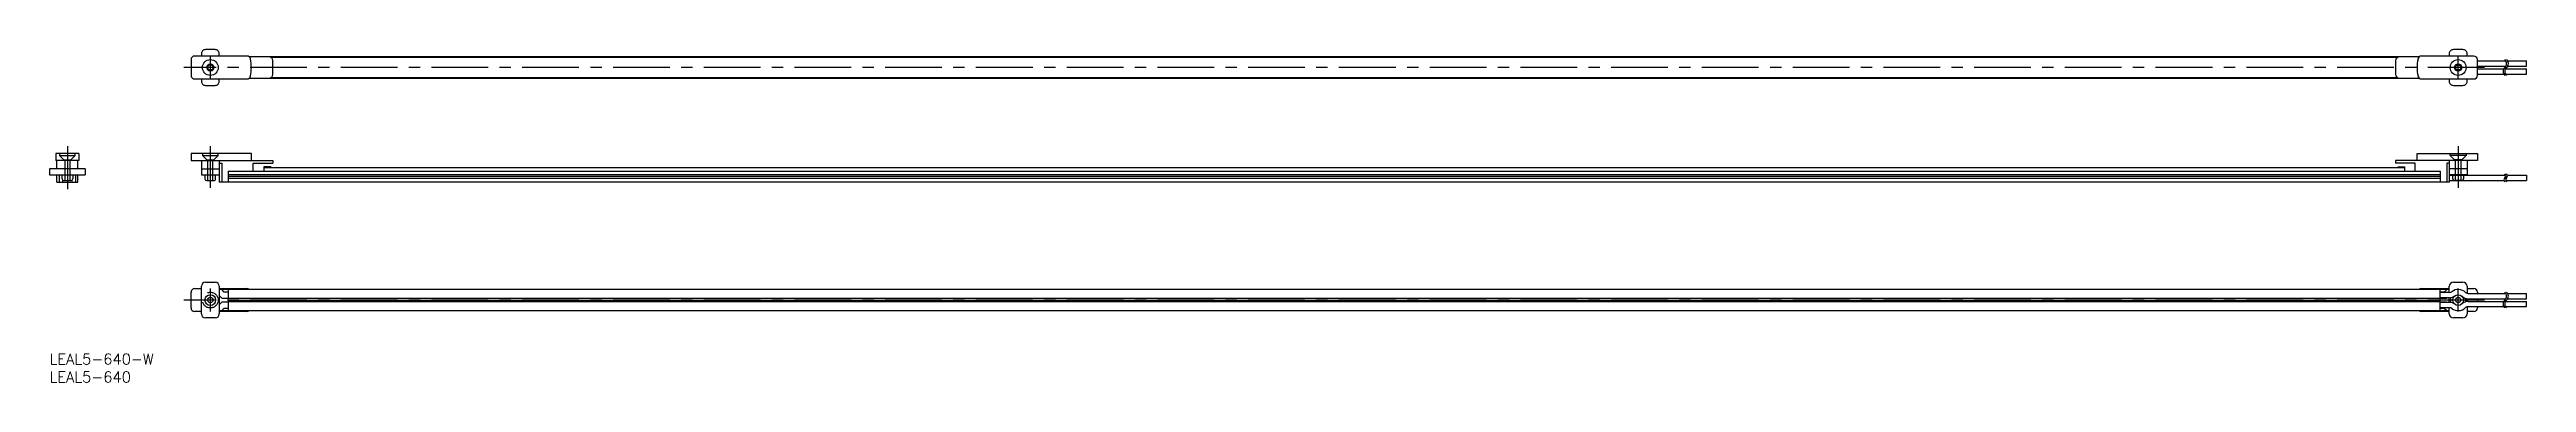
# Model space of a CAD drawing. Extents: x 0 to 693, y -8 to 85.
import ezdxf

# ---------------------------------------------------------------- set-up
doc = ezdxf.new("R2010")
doc.units = 0
doc.header["$LTSCALE"] = 0.5
doc.linetypes.add('CENTER', pattern=[50.8, 31.75, -6.35, 6.35, -6.35])
doc.linetypes.add('DASHED', pattern=[19.05, 12.7, -6.35])
for name, color, linetype in [('MSM_CENTER', 1, 'CENTER'), ('MSM_CONTINUOUS', 7, 'CONTINUOUS'), ('MSM_DASHED', 4, 'DASHED'), ('MSM_NARROW', 5, 'CONTINUOUS'), ('MSM_PART_NUMBER', 7, 'CONTINUOUS')]:
    doc.layers.add(name, color=color, linetype=linetype)
doc.styles.get("Standard").update_dxf_attribs({"font": 'txt.shx', "height": 3, "bigfont": 'bigfont.shx'})

# ---------------------------------------------------------------- blocks, each defined once
blk = doc.blocks.new('*U7')
at = {"layer": 'MSM_PART_NUMBER'}
blk.add_text('LEAL5-640-W', height=3, dxfattribs=at).set_placement((0, -3))
blk = doc.blocks.new('*U8')
at = {"layer": 'MSM_PART_NUMBER'}
blk.add_text('LEAL5-640', height=3, dxfattribs=at).set_placement((0, -8))

msp = doc.modelspace()

# ---------------------------------------------------------------- linework, layer by layer
at = {"layer": 'MSM_CENTER'}
for p, q in [((45, 83.2), (45, 76.8)), ((674.2, 76.8), (674.2, 83.2)), ((681.6, 80), (37.6, 80)), ((5, 58), (5, 46)), ((45, 58), (45, 46.4)), ((674.2, 58), (674.2, 46.4)), ((681.6, 15), (37.6, 15)), ((45, 18.2), (45, 11.8)), ((674.2, 11.8), (674.2, 18.2))]:
    msp.add_line(p, q, dxfattribs=at)
at = {"layer": 'MSM_CONTINUOUS'}
for p, q in [((55.27, 83.2), (40.6, 83.2)), ((42.5, 83.85), (42.5, 83.2)), ((46.35, 85), (43.65, 85)), ((47.5, 83.2), (47.5, 83.85)), ((678.6, 83.2), (663.93, 83.2)), ((671.7, 83.85), (671.7, 83.2)), ((675.55, 85), (672.85, 85)), ((676.7, 83.2), (676.7, 83.85)), ((39.6, 82.2), (39.6, 77.8)), ((40.6, 76.8), (55.27, 76.8)), ((42.5, 76.8), (42.5, 76.15)), ((47.5, 76.15), (47.5, 76.8)), ((663.27, 82.95), (55.93, 82.95)), ((55.93, 77.05), (658.5, 77.05)), ((61.81, 82.9), (657.39, 82.9)), ((657.39, 77.1), (61.81, 77.1)), ((62.5, 78.05), (62.5, 81.95)), ((656.7, 81.95), (656.7, 78.05)), ((657.7, 77.05), (663.27, 77.05)), ((663.93, 76.8), (678.6, 76.8)), ((671.7, 76.8), (671.7, 76.15)), ((676.7, 76.15), (676.7, 76.8)), ((679.6, 77.8), (679.6, 82.2)), ((679.6, 81.83), (687.56, 81.83)), ((679.6, 80.38), (687.56, 80.38)), ((679.6, 79.63), (686.96, 79.63)), ((679.6, 78.18), (686.96, 78.18)), ((687.46, 79.63), (693.31, 79.63)), ((687.46, 78.18), (693.31, 78.18)), ((688.06, 81.83), (693.31, 81.83)), ((688.06, 80.38), (693.31, 80.38)), ((693.31, 80.38), (693.31, 81.83)), ((693.31, 78.18), (693.31, 79.63)), ((43.65, 75), (46.35, 75)), ((672.85, 75), (675.55, 75)), ((8.2, 56), (1.8, 56)), ((1.8, 56), (1.8, 54)), ((8.2, 56), (8.2, 54)), ((56.5, 56), (39.6, 56)), ((39.6, 56), (39.6, 54)), ((56.5, 54), (56.5, 56)), ((662.7, 56), (679.6, 56)), ((662.7, 54), (662.7, 56)), ((679.6, 56), (679.6, 54)), ((10, 51.7), (0, 51.7)), ((0, 51.7), (0, 50)), ((0, 50), (10, 50)), ((8.2, 54), (1.8, 54)), ((2.05, 51.7), (2.05, 54)), ((2.05, 48), (2.05, 50)), ((2.75, 48), (2.75, 50)), ((3.5, 48.9), (3.5, 50)), ((6.5, 50), (6.5, 48.9)), ((7.25, 50), (7.25, 48)), ((7.95, 51.7), (7.95, 54)), ((7.95, 48), (7.95, 50)), ((10, 51.7), (10, 50)), ((39.6, 54), (62.5, 54)), ((42.5, 54), (42.5, 50)), ((42.5, 51.7), (47.5, 51.7)), ((42.5, 50), (47.5, 50)), ((43.5, 50), (43.5, 48.9)), ((46.5, 48.9), (46.5, 50)), ((47.5, 54), (47.5, 48)), ((47.5, 53.25), (48.19, 53.25)), ((48.19, 53.25), (48.19, 48)), ((50, 51), (669.2, 51)), ((50, 51), (50, 48)), ((669.2, 50.02), (50, 50.02)), ((669.2, 49.5), (50, 49.5)), ((669.2, 48.98), (50, 48.98)), ((57, 51), (57, 53.25)), ((57, 53.25), (62.5, 53.25)), ((60, 52.2), (60, 51)), ((61.9, 52.2), (60, 52.2)), ((659.2, 52), (60, 52)), ((61.9, 52.2), (61.9, 52)), ((62.5, 54), (62.5, 53.25)), ((679.6, 54), (656.7, 54)), ((656.7, 54), (656.7, 53.25)), ((662.2, 53.25), (656.7, 53.25)), ((657.3, 52.2), (659.2, 52.2)), ((657.3, 52.2), (657.3, 52)), ((659.2, 52.2), (659.2, 51)), ((662.2, 51), (662.2, 53.25)), ((669.2, 51), (669.2, 48)), ((671.01, 53.25), (671.01, 48)), ((671.7, 53.25), (671.01, 53.25)), ((671.7, 54), (671.7, 48)), ((676.7, 51.7), (671.7, 51.7)), ((676.7, 50), (671.7, 50)), ((671.7, 49.89), (687.49, 49.89)), ((672.7, 49.89), (672.7, 50)), ((675.7, 50), (675.7, 49.89)), ((676.7, 54), (676.7, 50)), ((687.99, 49.89), (693.31, 49.89)), ((693.31, 49.89), (693.31, 48.44)), ((2.05, 48), (7.95, 48)), ((3.72, 48), (3.72, 48.48)), ((4, 48.4), (6, 48.4)), ((6.28, 48.48), (6.28, 48)), ((44, 48.4), (46, 48.4)), ((671.7, 48), (47.5, 48)), ((671.7, 48.44), (687.04, 48.44)), ((675.2, 48.4), (673.2, 48.4)), ((687.54, 48.44), (693.31, 48.44)), ((39.6, 12.8), (39.6, 17.2)), ((40.6, 18.2), (42.5, 18.2)), ((42.5, 11.15), (42.5, 18.85)), ((43.65, 20), (46.35, 20)), ((47.5, 18.85), (47.5, 11.15)), ((47.5, 18.2), (55.27, 18.2)), ((671.7, 17.95), (47.5, 17.95)), ((47.5, 16.28), (48.23, 15.55)), ((48.23, 14.45), (47.5, 13.72)), ((48.89, 17.25), (48.19, 17.95)), ((48.23, 15.55), (50, 15.55)), ((50, 14.45), (48.23, 14.45)), ((50, 17.25), (48.89, 17.25)), ((50, 17.95), (50, 12.05)), ((50, 15.52), (669.2, 15.52)), ((50, 15), (669.2, 15)), ((669.2, 14.48), (50, 14.48)), ((663.93, 18.2), (671.7, 18.2)), ((669.2, 12.05), (669.2, 17.95)), ((670.31, 17.25), (669.2, 17.25)), ((671.78, 17.12), (669.2, 17.12)), ((671.78, 15.67), (669.2, 15.67)), ((669.2, 15.55), (670.97, 15.55)), ((670.97, 14.45), (669.2, 14.45)), ((671.78, 14.33), (669.2, 14.33)), ((671.01, 17.95), (670.31, 17.25)), ((670.97, 15.55), (671.1, 15.67)), ((671.1, 14.33), (670.97, 14.45)), ((671.7, 17.12), (671.7, 18.85)), ((671.7, 14.32), (671.7, 15.68)), ((672.85, 20), (675.55, 20)), ((676.7, 18.85), (676.7, 16.86)), ((676.7, 18.2), (678.6, 18.2)), ((676.7, 15.39), (676.7, 14.61)), ((676.96, 16.82), (687.56, 16.82)), ((676.96, 15.37), (687.56, 15.37)), ((676.96, 14.62), (686.96, 14.62)), ((679.6, 17.2), (679.6, 16.82)), ((679.6, 15.37), (679.6, 14.62)), ((687.46, 14.62), (693.31, 14.62)), ((688.06, 16.82), (693.31, 16.82)), ((688.06, 15.37), (693.31, 15.37)), ((693.31, 15.37), (693.31, 16.82)), ((693.31, 13.17), (693.31, 14.62)), ((42.5, 11.8), (40.6, 11.8)), ((46.35, 10), (43.65, 10)), ((47.5, 12.05), (671.7, 12.05)), ((55.27, 11.8), (47.5, 11.8)), ((48.19, 12.05), (48.89, 12.75)), ((48.89, 12.75), (50, 12.75)), ((671.7, 11.8), (663.93, 11.8)), ((671.78, 12.88), (669.2, 12.88)), ((669.2, 12.75), (670.31, 12.75)), ((670.31, 12.75), (671.01, 12.05)), ((671.7, 11.15), (671.7, 12.88)), ((675.55, 10), (672.85, 10)), ((676.7, 13.14), (676.7, 11.15)), ((678.6, 11.8), (676.7, 11.8)), ((676.96, 13.17), (686.96, 13.17)), ((679.6, 13.17), (679.6, 12.8)), ((687.46, 13.17), (693.31, 13.17))]:
    msp.add_line(p, q, dxfattribs=at)
for centre, radius in [((45, 80), 2.2), ((45, 80), 1), ((45, 80), 0.85), ((45, 80), 0.75), ((674.2, 80), 2.2), ((674.2, 80), 1), ((674.2, 80), 0.85), ((674.2, 80), 0.75), ((45, 15), 1.5), ((45, 15), 0.75), ((674.2, 15), 1.5), ((674.2, 15), 0.75)]:
    msp.add_circle(centre, radius, dxfattribs=at)
for centre, radius, start, end in [((40.6, 82.2), 1, 89.99999, 179.99999), ((43.65, 83.85), 1.15, 90, 180.00002), ((46.35, 83.85), 1.15, 359.99999, 90.00001), ((55.27, 82.2), 1, 12.09445, 89.99999), ((663.93, 82.2), 1, 90.00002, 167.90555), ((672.85, 83.85), 1.15, 89.99998, 180.00001), ((675.55, 83.85), 1.15, 359.99998, 90.00001), ((678.6, 82.2), 1, 0.00001, 90), ((40.6, 77.8), 1, 180.00001, 270), ((55.27, 77.8), 1, 270.00002, 347.90555), ((45, 80), 11.5, 347.90555, 12.09445), ((61.5, 81.95), 1, 0.00002, 90), ((61.5, 78.05), 1, 270.00001, 359.99998), ((657.7, 81.95), 1, 89.99993, 179.99998), ((657.7, 78.05), 1, 180.00002, 270.00006), ((674.2, 80), 11.5, 167.90555, 192.09445), ((663.93, 77.8), 1, 192.09445, 269.99999), ((678.6, 77.8), 1, 269.99999, 359.99999), ((43.65, 76.15), 1.15, 179.99998, 270.00001), ((46.35, 76.15), 1.15, 269.99998, 0.00001), ((672.85, 76.15), 1.15, 179.99999, 270.00001), ((675.55, 76.15), 1.15, 270, 0.00002), ((4, 48.9), 0.5, 180.00002, 269.99999), ((6, 48.9), 0.5, 270, 0), ((44, 48.9), 0.5, 180.00003, 269.99999), ((46, 48.9), 0.5, 269.99999, 0.00002), ((673.2, 48.9), 0.5, 246.53501, 270.00001), ((675.2, 48.9), 0.5, 270.00001, 293.46498), ((40.6, 17.2), 1, 90, 179.99999), ((43.65, 18.85), 1.15, 90, 180), ((46.35, 18.85), 1.15, 0, 90), ((55.27, 17.2), 1, 48.59039, 89.99997), ((663.93, 17.2), 1, 90.00001, 131.40962), ((672.85, 18.85), 1.15, 90, 180), ((671.78, 18.12), 1, 270, 307.7079), ((671.78, 18.12), 2.45, 270, 307.7079), ((671.78, 11.88), 2.45, 52.2921, 90), ((674.2, 15), 2.95, 45.65873, 127.7079), ((676.96, 17.82), 2.45, 225.65873, 270), ((676.96, 12.18), 2.45, 90, 134.34127), ((675.55, 18.85), 1.15, 0, 90), ((676.96, 17.82), 1, 225.65873, 270), ((678.6, 17.2), 1, 0.00001, 90.00001), ((40.6, 12.8), 1, 180.00001, 270.00001), ((43.65, 11.15), 1.15, 180, 270), ((46.35, 11.15), 1.15, 270, 0), ((55.27, 12.8), 1, 270.00001, 311.40963), ((663.93, 12.8), 1, 228.59038, 269.99997), ((672.85, 11.15), 1.15, 180, 270), ((671.78, 11.88), 1, 52.2935, 90), ((674.2, 15), 2.95, 232.2935, 314.34005), ((675.55, 11.15), 1.15, 270, 0), ((676.96, 12.18), 1, 90, 134.34005), ((678.6, 12.8), 1, 270, 359.99999)]:
    msp.add_arc(centre, radius, start, end, dxfattribs=at)
at = {"layer": 'MSM_DASHED'}
for p, q in [((2.8, 56), (2.8, 55.4)), ((7.2, 55.4), (7.2, 56)), ((42.8, 56), (42.8, 55.4)), ((47.2, 55.4), (47.2, 56)), ((672, 55.4), (672, 56)), ((676.4, 56), (676.4, 55.4)), ((2.8, 55.4), (7.2, 55.4)), ((2.8, 55.4), (4, 54.2)), ((4, 54.2), (6, 54.2)), ((4.15, 54.2), (4.25, 54.1)), ((5.75, 54.1), (4.25, 54.1)), ((4.25, 54.1), (4.25, 48.4)), ((5.75, 54.1), (5.85, 54.2)), ((5.75, 48.4), (5.75, 54.1)), ((6, 54.2), (7.2, 55.4)), ((42.8, 55.4), (47.2, 55.4)), ((42.8, 55.4), (44, 54.2)), ((44, 54.2), (46, 54.2)), ((44.15, 54.2), (44.25, 54.1)), ((45.75, 54.1), (44.25, 54.1)), ((44.25, 54.1), (44.25, 48.4)), ((45.75, 54.1), (45.85, 54.2)), ((45.75, 48.4), (45.75, 54.1)), ((46, 54.2), (47.2, 55.4)), ((676.4, 55.4), (672, 55.4)), ((673.2, 54.2), (672, 55.4)), ((672.7, 48.9), (672.7, 49.89)), ((675.2, 54.2), (673.2, 54.2)), ((673.45, 54.1), (673.35, 54.2)), ((673.45, 54.1), (674.95, 54.1)), ((673.45, 48.4), (673.45, 54.1)), ((675.05, 54.2), (674.95, 54.1)), ((674.95, 54.1), (674.95, 48.4)), ((676.4, 55.4), (675.2, 54.2)), ((675.7, 49.89), (675.7, 48.9))]:
    msp.add_line(p, q, dxfattribs=at)
msp.add_circle((45, 15), 2.2, dxfattribs=at)
for centre, radius, start, end in [((673.2, 48.9), 0.5, 179.99998, 246.53501), ((675.2, 48.9), 0.5, 293.46498, 359.99997), ((674.2, 15), 2.2, 161.52277, 198.47723), ((674.2, 15), 2.2, 348.15614, 11.84386)]:
    msp.add_arc(centre, radius, start, end, dxfattribs=at)
at = {"layer": 'MSM_NARROW'}
for centre, radius, start, end in [((688.25, 78.9), 1.48, 131.96921, 228.03079), ((686.27, 81.1), 1.48, 311.96921, 48.03079), ((688.75, 78.9), 1.48, 131.96921, 228.03079), ((686.77, 81.1), 1.48, 311.96921, 48.03079), ((687.75, 48.62), 0.739, 131.87554, 228.12446), ((686.77, 49.72), 0.739, 311.87554, 48.12446), ((688.25, 48.62), 0.739, 131.87554, 228.12446), ((687.27, 49.72), 0.739, 311.87554, 48.12446), ((688.25, 13.9), 1.48, 131.96921, 228.03079), ((686.27, 16.1), 1.48, 311.96921, 48.03079), ((688.75, 13.9), 1.48, 131.96921, 228.03079), ((686.77, 16.1), 1.48, 311.96921, 48.03079)]:
    msp.add_arc(centre, radius, start, end, dxfattribs=at)

# ---------------------------------------------------------------- block references
at = {"layer": 'MSM_CONTINUOUS'}
for name in ['*U7', '*U8']:
    msp.add_blockref(name, (0, 0), dxfattribs=at)

doc.saveas('drawing.dxf')
